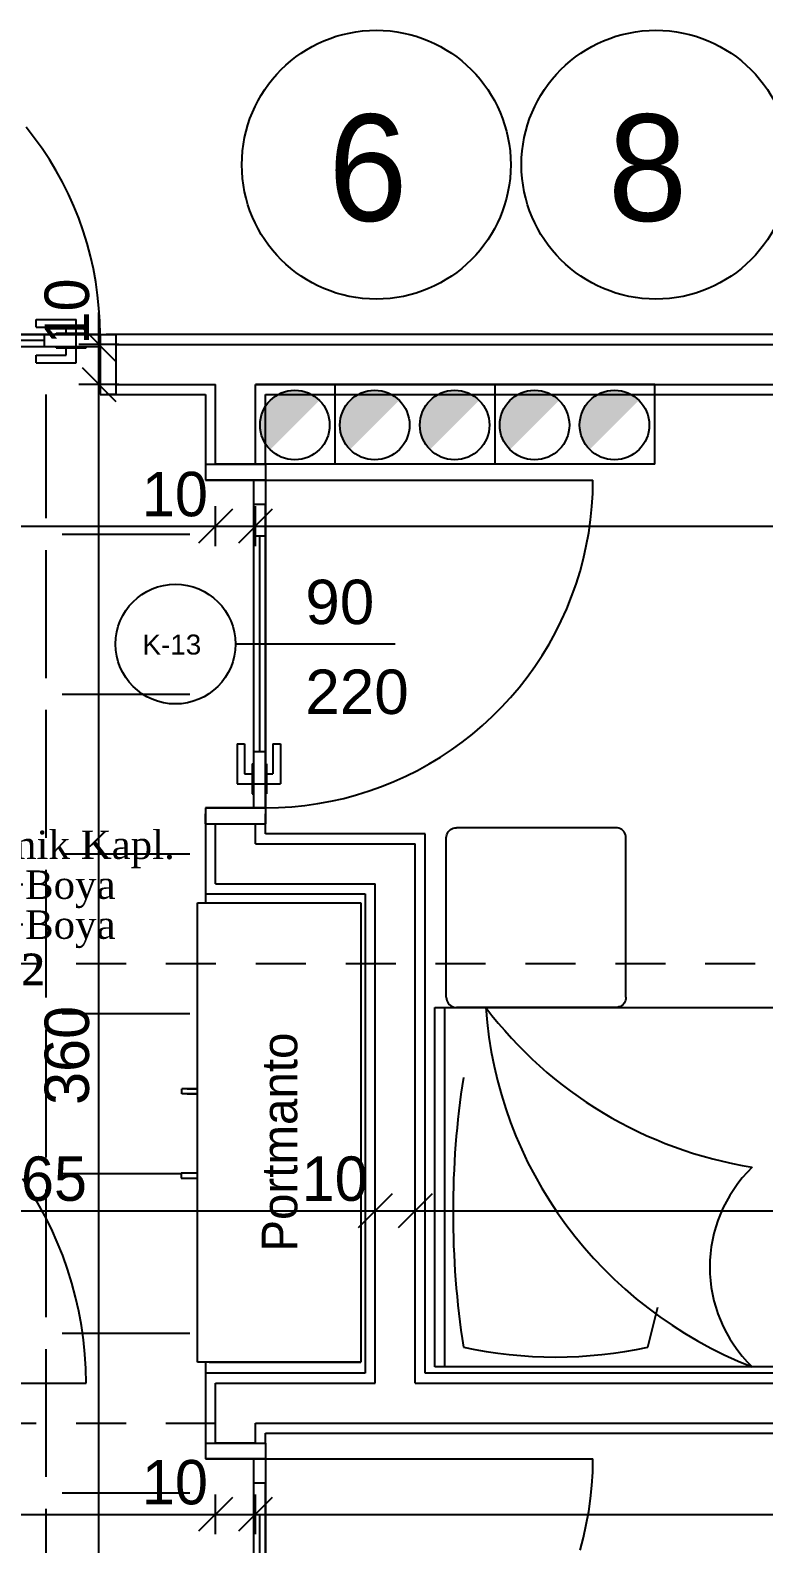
# Model space of a CAD drawing. Header units: metres. Extents: x -220 to 294, y -29 to 18.
# Drawn here: x -49.848 to -48.012, y 2.348 to 6.137 of the extents above; entities that cross this region are included whole.
import ezdxf

# ---------------------------------------------------------------- set-up
doc = ezdxf.new("R2010")
doc.units = ezdxf.units.M
doc.header["$MEASUREMENT"] = 0
doc.linetypes.add('HIDDEN2', pattern=[0.1875, 0.125, -0.0625])
for name, color, linetype in [('Aks', 7, 'Continuous'), ('Cember', 7, 'Continuous'), ('Duvar', 7, 'Continuous'), ('Kapi_Pencere', 7, 'Continuous'), ('Kutuphane', 7, 'Continuous'), ('Mahal', 7, 'Continuous'), ('Olculendirme', 7, 'Continuous'), ('Standart', 7, 'Continuous'), ('Tarama', 7, 'Continuous'), ('Yazi', 7, 'Continuous')]:
    doc.layers.add(name, color=color, linetype=linetype)
doc.styles.add('arial_1_18', font='arial.ttf', dxfattribs={"height": 0.2})
doc.styles.add('comic sans ms_1_18', font='comic.ttf', dxfattribs={"height": 0.2})
doc.styles.add('comic sans msbold_1_18', font='comicbd.ttf', dxfattribs={"height": 0.2})
doc.styles.add('times new roman tur_1_18', font='times.ttf', dxfattribs={"height": 0.2})

msp = doc.modelspace()

# ---------------------------------------------------------------- hatches: boundary and pattern name
at = {"layer": 'Standart', "linetype": 'Continuous', "lineweight": -3}
for points in [[(-49.1241, 5.2101), (-49.1306, 5.2161), (-49.1408, 5.2233), (-49.1516, 5.2283), (-49.1639, 5.2326), (-49.1772, 5.2349), (-49.1854, 5.2353), (-49.1921, 5.2351), (-49.2022, 5.2336), (-49.2083, 5.2322), (-49.2143, 5.2304), (-49.2246, 5.226), (-49.2349, 5.2198), (-49.2445, 5.2122), (-49.2509, 5.2057), (-49.2563, 5.1988), (-49.2602, 5.1925), (-49.2628, 5.1883), (-49.2672, 5.178), (-49.2694, 5.1703), (-49.2708, 5.1645), (-49.2717, 5.1588), (-49.2722, 5.153), (-49.2723, 5.1462), (-49.2718, 5.1375), (-49.2702, 5.1289), (-49.2672, 5.1185), (-49.2645, 5.1118), (-49.2612, 5.1058), (-49.2581, 5.1006), (-49.2554, 5.0967), (-49.2532, 5.0938), (-49.2504, 5.0905), (-49.2472, 5.087)], [(-48.9241, 5.2101), (-48.9306, 5.2161), (-48.9408, 5.2233), (-48.9516, 5.2283), (-48.9639, 5.2326), (-48.9772, 5.2349), (-48.9854, 5.2353), (-48.9921, 5.2351), (-49.0022, 5.2336), (-49.0083, 5.2322), (-49.0143, 5.2304), (-49.0246, 5.226), (-49.0349, 5.2198), (-49.0445, 5.2122), (-49.0509, 5.2057), (-49.0563, 5.1988), (-49.0602, 5.1925), (-49.0628, 5.1883), (-49.0672, 5.178), (-49.0694, 5.1703), (-49.0708, 5.1645), (-49.0717, 5.1588), (-49.0722, 5.153), (-49.0723, 5.1462), (-49.0718, 5.1375), (-49.0702, 5.1289), (-49.0672, 5.1185), (-49.0645, 5.1118), (-49.0612, 5.1058), (-49.0581, 5.1006), (-49.0554, 5.0967), (-49.0532, 5.0938), (-49.0504, 5.0905), (-49.0472, 5.087)], [(-48.7241, 5.2101), (-48.7306, 5.2161), (-48.7408, 5.2233), (-48.7516, 5.2283), (-48.7639, 5.2326), (-48.7772, 5.2349), (-48.7854, 5.2353), (-48.7921, 5.2351), (-48.8022, 5.2336), (-48.8083, 5.2322), (-48.8143, 5.2304), (-48.8246, 5.226), (-48.8349, 5.2198), (-48.8445, 5.2122), (-48.8509, 5.2057), (-48.8563, 5.1988), (-48.8602, 5.1925), (-48.8628, 5.1883), (-48.8672, 5.178), (-48.8694, 5.1703), (-48.8708, 5.1645), (-48.8717, 5.1588), (-48.8722, 5.153), (-48.8723, 5.1462), (-48.8718, 5.1375), (-48.8702, 5.1289), (-48.8672, 5.1185), (-48.8645, 5.1118), (-48.8612, 5.1058), (-48.8581, 5.1006), (-48.8554, 5.0967), (-48.8532, 5.0938), (-48.8504, 5.0905), (-48.8472, 5.087)], [(-48.5241, 5.2101), (-48.5306, 5.2161), (-48.5408, 5.2233), (-48.5516, 5.2283), (-48.5639, 5.2326), (-48.5772, 5.2349), (-48.5854, 5.2353), (-48.5921, 5.2351), (-48.6022, 5.2336), (-48.6083, 5.2322), (-48.6143, 5.2304), (-48.6246, 5.226), (-48.6349, 5.2198), (-48.6445, 5.2122), (-48.6509, 5.2057), (-48.6563, 5.1988), (-48.6602, 5.1925), (-48.6628, 5.1883), (-48.6672, 5.178), (-48.6694, 5.1703), (-48.6708, 5.1645), (-48.6717, 5.1588), (-48.6722, 5.153), (-48.6723, 5.1462), (-48.6718, 5.1375), (-48.6702, 5.1289), (-48.6672, 5.1185), (-48.6645, 5.1118), (-48.6612, 5.1058), (-48.6581, 5.1006), (-48.6554, 5.0967), (-48.6532, 5.0938), (-48.6504, 5.0905), (-48.6472, 5.087)], [(-48.3241, 5.2101), (-48.3306, 5.2161), (-48.3408, 5.2233), (-48.3516, 5.2283), (-48.3639, 5.2326), (-48.3772, 5.2349), (-48.3854, 5.2353), (-48.3921, 5.2351), (-48.4022, 5.2336), (-48.4083, 5.2322), (-48.4143, 5.2304), (-48.4246, 5.226), (-48.4349, 5.2198), (-48.4445, 5.2122), (-48.4509, 5.2057), (-48.4563, 5.1988), (-48.4602, 5.1925), (-48.4628, 5.1883), (-48.4672, 5.178), (-48.4694, 5.1703), (-48.4708, 5.1645), (-48.4717, 5.1588), (-48.4722, 5.153), (-48.4723, 5.1462), (-48.4718, 5.1375), (-48.4702, 5.1289), (-48.4672, 5.1185), (-48.4645, 5.1118), (-48.4612, 5.1058), (-48.4581, 5.1006), (-48.4554, 5.0967), (-48.4532, 5.0938), (-48.4504, 5.0905), (-48.4472, 5.087)]]:
    msp.add_hatch(color=173, dxfattribs=at).paths.add_polyline_path(points)

# ---------------------------------------------------------------- linework, layer by layer
at = {"layer": 'Aks', "color": 248, "linetype": 'HIDDEN2', "lineweight": -3}
for points in [[(-61.883, 3.8), (-44.7342, 3.8)], [(-61.883, 2.65), (-44.7342, 2.65)]]:
    msp.add_lwpolyline(points, dxfattribs=at)
at = {"layer": 'Cember', "color": 237, "linetype": 'Continuous', "lineweight": -3}
for centre in [(-48.9816, 5.8), (-48.2816, 5.8)]:
    msp.add_circle(centre, 0.3365, dxfattribs=at)
at = {"layer": 'Duvar', "color": 187, "linetype": 'Continuous', "lineweight": -3}
for points in [[(-49.633, 5.375), (-49.658, 5.375)], [(-49.2842, 5.375), (-49.633, 5.375)], [(-44.9092, 5.375), (-49.2842, 5.375)], [(-49.633, 5.225), (-49.658, 5.225)], [(-49.633, 5.225), (-49.4092, 5.225)], [(-49.4092, 5.225), (-49.4092, 5.05)], [(-49.2592, 5.05), (-49.2592, 5.225)], [(-49.2592, 5.225), (-44.9092, 5.225)], [(-49.4092, 5.05), (-49.4092, 5.025)], [(-49.2592, 5.05), (-49.2592, 5.025)], [(-49.4092, 4.15), (-49.4092, 4.175)], [(-49.2592, 4.15), (-49.2592, 4.175)], [(-49.4092, 4.15), (-49.4092, 3.975)], [(-49.2592, 4.125), (-49.2592, 4.15)], [(-48.8592, 4.125), (-49.2592, 4.125)], [(-48.8592, 2.775), (-48.8592, 4.125)], [(-49.4092, 3.975), (-49.0092, 3.975)], [(-49.0092, 3.975), (-49.0092, 2.775)], [(-49.4092, 2.775), (-49.4092, 2.6)], [(-49.0092, 2.775), (-49.4092, 2.775)], [(-46.8593, 2.775), (-48.8592, 2.775)], [(-49.2592, 2.6), (-49.2592, 2.625)], [(-49.2592, 2.625), (-48.8842, 2.625)], [(-48.8842, 2.625), (-46.8593, 2.625)], [(-49.4092, 2.6), (-49.4092, 2.575)], [(-49.2592, 2.6), (-49.2592, 2.575)]]:
    msp.add_lwpolyline(points, dxfattribs=at)
at = {"layer": 'Duvar', "color": 166, "linetype": 'Continuous', "lineweight": -3}
for points in [[(-49.633, 5.35), (-49.2842, 5.35)], [(-49.633, 5.25), (-49.633, 5.35)], [(-49.2842, 5.35), (-44.8842, 5.35)], [(-49.633, 5.25), (-49.3842, 5.25)], [(-49.3842, 5.05), (-49.3842, 5.25)], [(-49.2842, 5.05), (-49.2842, 5.25)], [(-49.2842, 5.25), (-44.8842, 5.25)], [(-49.2842, 5.05), (-49.3842, 5.05)], [(-49.3842, 4), (-49.3842, 4.15)], [(-49.3842, 4.15), (-49.2842, 4.15)], [(-49.2842, 4.1), (-49.2842, 4.15)], [(-49.2842, 4.1), (-48.8842, 4.1)], [(-48.8842, 2.75), (-48.8842, 4.1)], [(-49.3842, 4), (-48.9842, 4)], [(-48.9842, 2.75), (-48.9842, 4)], [(-49.3842, 2.6), (-49.3842, 2.75)], [(-49.3842, 2.75), (-48.9842, 2.75)], [(-48.8842, 2.75), (-46.8342, 2.75)], [(-49.2842, 2.6), (-49.2842, 2.65)], [(-49.2842, 2.65), (-48.8842, 2.65)], [(-48.8842, 2.65), (-46.8342, 2.65)], [(-49.2842, 2.6), (-49.3842, 2.6)]]:
    msp.add_lwpolyline(points, dxfattribs=at)
at = {"layer": 'Kapi_Pencere', "color": 98, "linetype": 'Continuous', "lineweight": -3}
for points in [[(-49.8375, 5.8676), (-49.8578, 5.8936)], [(-49.8181, 5.8408), (-49.8375, 5.8676)], [(-49.7999, 5.8133), (-49.8181, 5.8408)], [(-49.7829, 5.785), (-49.7999, 5.8133)], [(-49.7669, 5.7561), (-49.7829, 5.785)], [(-49.7522, 5.7265), (-49.7669, 5.7561)], [(-49.7386, 5.6964), (-49.7522, 5.7265)], [(-49.7263, 5.6658), (-49.7386, 5.6964)], [(-49.7152, 5.6347), (-49.7263, 5.6658)], [(-49.7054, 5.6031), (-49.7152, 5.6347)], [(-49.6968, 5.5712), (-49.7054, 5.6031)], [(-49.6896, 5.539), (-49.6968, 5.5712)], [(-49.6836, 5.5065), (-49.6896, 5.539)], [(-49.679, 5.4738), (-49.6836, 5.5065)], [(-49.6757, 5.441), (-49.679, 5.4738)], [(-49.6737, 5.408), (-49.6757, 5.441)], [(-49.833, 5.4125), (-49.733, 5.4125)], [(-49.833, 5.3937), (-49.833, 5.4125)], [(-49.833, 5.3937), (-49.758, 5.3937)], [(-49.758, 5.3782), (-49.758, 5.3937)], [(-49.733, 5.3782), (-49.733, 5.4125)], [(-49.673, 5.375), (-49.6737, 5.408)], [(-49.733, 5.375), (-50.433, 5.375)], [(-50.353, 5.375), (-49.813, 5.375)], [(-50.353, 5.3605), (-49.813, 5.3605)], [(-50.353, 5.345), (-49.813, 5.345)], [(-49.813, 5.375), (-49.783, 5.375)], [(-49.813, 5.375), (-49.813, 5.345)], [(-49.813, 5.345), (-49.783, 5.345)], [(-49.783, 5.3782), (-49.7643, 5.3782)], [(-49.783, 5.375), (-49.783, 5.3782)], [(-49.783, 5.375), (-49.7643, 5.375)], [(-49.783, 5.3418), (-49.783, 5.345)], [(-49.783, 5.345), (-49.7643, 5.345)], [(-49.7643, 5.3782), (-49.758, 5.3782)], [(-49.7643, 5.375), (-49.7643, 5.3782)], [(-49.7643, 5.375), (-49.758, 5.375)], [(-49.7643, 5.345), (-49.758, 5.345)], [(-49.7643, 5.3418), (-49.7643, 5.345)], [(-49.758, 5.3782), (-49.758, 5.3782)], [(-49.758, 5.3782), (-49.7518, 5.3782)], [(-49.758, 5.375), (-49.758, 5.375)], [(-49.758, 5.375), (-49.7518, 5.375)], [(-49.758, 5.345), (-49.7518, 5.345)], [(-49.7518, 5.3782), (-49.7392, 5.3782)], [(-49.7518, 5.375), (-49.7392, 5.375)], [(-49.7518, 5.345), (-49.7392, 5.345)], [(-49.7392, 5.3782), (-49.733, 5.3782)], [(-49.7392, 5.375), (-49.733, 5.375)], [(-49.7392, 5.345), (-49.733, 5.345)], [(-49.733, 5.3782), (-49.733, 5.3782)], [(-49.733, 5.3782), (-49.7267, 5.3782)], [(-49.733, 5.375), (-49.733, 5.375)], [(-49.733, 5.375), (-49.7267, 5.375)], [(-49.733, 5.345), (-49.733, 5.375)], [(-49.673, 5.375), (-49.733, 5.375)], [(-49.733, 5.345), (-49.733, 5.345)], [(-49.733, 5.345), (-49.7267, 5.345)], [(-49.733, 5.345), (-49.673, 5.345)], [(-49.7267, 5.375), (-49.7267, 5.3782)], [(-49.7267, 5.3782), (-49.708, 5.3782)], [(-49.7267, 5.375), (-49.708, 5.375)], [(-49.7267, 5.3418), (-49.7267, 5.345)], [(-49.7267, 5.345), (-49.708, 5.345)], [(-49.708, 5.375), (-49.708, 5.3782)], [(-49.708, 5.375), (-49.673, 5.375)], [(-49.708, 5.3418), (-49.708, 5.345)], [(-49.708, 5.345), (-49.673, 5.345)], [(-49.673, 5.375), (-49.633, 5.375)], [(-49.673, 5.345), (-49.673, 5.375)], [(-49.673, 5.375), (-49.673, 5.225)], [(-49.673, 5.225), (-49.673, 5.345)], [(-49.633, 5.225), (-49.633, 5.375)], [(-49.833, 5.3043), (-49.833, 5.323)], [(-49.833, 5.323), (-49.758, 5.323)], [(-49.833, 5.3043), (-49.733, 5.3043)], [(-49.783, 5.3418), (-49.7643, 5.3418)], [(-49.7643, 5.3418), (-49.758, 5.3418)], [(-49.758, 5.323), (-49.758, 5.3418)], [(-49.758, 5.3418), (-49.7518, 5.3418)], [(-49.758, 5.3418), (-49.758, 5.3418)], [(-49.7518, 5.3418), (-49.7392, 5.3418)], [(-49.7392, 5.3418), (-49.733, 5.3418)], [(-49.733, 5.3043), (-49.733, 5.3418)], [(-49.733, 5.3418), (-49.733, 5.3418)], [(-49.733, 5.3418), (-49.7267, 5.3418)], [(-49.7267, 5.3418), (-49.708, 5.3418)], [(-49.673, 5.225), (-49.633, 5.225)], [(-49.4092, 5.05), (-49.2592, 5.05)], [(-49.4092, 5.05), (-49.4092, 5.01)], [(-49.2592, 5.05), (-49.2592, 5.01)], [(-49.4092, 5.01), (-49.2892, 5.01)], [(-49.2592, 5.01), (-49.4092, 5.01)], [(-49.2892, 5.01), (-49.2592, 5.01)], [(-49.2892, 5.01), (-49.2892, 4.95)], [(-49.2592, 5.01), (-49.2592, 4.95)], [(-49.2592, 5.01), (-48.4392, 5.01)], [(-48.4399, 4.977), (-48.4392, 5.01)], [(-48.4419, 4.944), (-48.4399, 4.977)], [(-49.2892, 4.95), (-49.2592, 4.95)], [(-49.2892, 4.95), (-49.2892, 4.87)], [(-49.2592, 4.95), (-49.2592, 4.87)], [(-49.2592, 4.25), (-49.2592, 4.95)], [(-48.4452, 4.9112), (-48.4419, 4.944)], [(-48.4498, 4.8785), (-48.4452, 4.9112)], [(-49.2892, 4.87), (-49.2892, 4.33)], [(-49.2592, 4.87), (-49.2892, 4.87)], [(-49.2737, 4.87), (-49.2737, 4.33)], [(-49.2592, 4.87), (-49.2592, 4.33)], [(-48.4558, 4.846), (-48.4498, 4.8785)], [(-48.4716, 4.7819), (-48.463, 4.8138)], [(-48.463, 4.8138), (-48.4558, 4.846)], [(-48.4814, 4.7503), (-48.4716, 4.7819)], [(-48.4925, 4.7192), (-48.4814, 4.7503)], [(-48.5048, 4.6886), (-48.4925, 4.7192)], [(-48.5184, 4.6585), (-48.5048, 4.6886)], [(-48.5491, 4.6), (-48.5331, 4.6289)], [(-48.5331, 4.6289), (-48.5184, 4.6585)], [(-48.9342, 4.6), (-49.3342, 4.6)], [(-48.5662, 4.5717), (-48.5491, 4.6)], [(-48.5844, 4.5442), (-48.5662, 4.5717)], [(-48.624, 4.4914), (-48.6037, 4.5174)], [(-48.6037, 4.5174), (-48.5844, 4.5442)], [(-48.6454, 4.4662), (-48.624, 4.4914)], [(-48.6912, 4.4186), (-48.6678, 4.442)], [(-48.6678, 4.442), (-48.6454, 4.4662)], [(-48.7406, 4.3748), (-48.7155, 4.3962)], [(-48.7155, 4.3962), (-48.6912, 4.4186)], [(-48.7666, 4.3545), (-48.7406, 4.3748)], [(-49.33, 4.35), (-49.33, 4.25)], [(-49.33, 4.35), (-49.3112, 4.35)], [(-49.3112, 4.35), (-49.3112, 4.275)], [(-49.2892, 4.33), (-49.2892, 4.3)], [(-49.2592, 4.33), (-49.2892, 4.33)], [(-49.2592, 4.33), (-49.2592, 4.3)], [(-49.2405, 4.35), (-49.2217, 4.35)], [(-49.2405, 4.35), (-49.2405, 4.275)], [(-49.2217, 4.35), (-49.2217, 4.25)], [(-48.8209, 4.3169), (-48.7934, 4.3352)], [(-48.7934, 4.3352), (-48.7666, 4.3545)], [(-49.2925, 4.3), (-49.2925, 4.2813)], [(-49.2925, 4.3), (-49.2892, 4.3)], [(-49.2925, 4.2813), (-49.2925, 4.275)], [(-49.2925, 4.2813), (-49.2892, 4.2813)], [(-49.2892, 4.3), (-49.2892, 4.2813)], [(-49.2892, 4.2813), (-49.2892, 4.275)], [(-49.2592, 4.3), (-49.256, 4.3)], [(-49.2592, 4.3), (-49.2592, 4.2813)], [(-49.2592, 4.2813), (-49.2592, 4.275)], [(-49.2592, 4.2813), (-49.256, 4.2813)], [(-49.256, 4.3), (-49.256, 4.2813)], [(-49.256, 4.2813), (-49.256, 4.275)], [(-48.9077, 4.2692), (-48.8781, 4.2839)], [(-48.8781, 4.2839), (-48.8492, 4.2999)], [(-48.8492, 4.2999), (-48.8209, 4.3169)], [(-49.33, 4.25), (-49.2925, 4.25)], [(-49.3112, 4.275), (-49.2925, 4.275)], [(-49.2925, 4.275), (-49.2925, 4.2688)], [(-49.2925, 4.275), (-49.2925, 4.275)], [(-49.2925, 4.2688), (-49.2925, 4.2562)], [(-49.2925, 4.2562), (-49.2925, 4.25)], [(-49.2925, 4.25), (-49.2925, 4.25)], [(-49.2925, 4.25), (-49.2925, 4.2437)], [(-49.2925, 4.2437), (-49.2892, 4.2437)], [(-49.2925, 4.2437), (-49.2925, 4.225)], [(-49.2892, 4.275), (-49.2892, 4.2688)], [(-49.2892, 4.2688), (-49.2892, 4.2562)], [(-49.2892, 4.2562), (-49.2892, 4.25)], [(-49.2892, 4.25), (-49.2892, 4.25)], [(-49.2892, 4.25), (-49.2892, 4.2437)], [(-49.2892, 4.25), (-49.2592, 4.25)], [(-49.2892, 4.25), (-49.2892, 4.19)], [(-49.2892, 4.2437), (-49.2892, 4.225)], [(-49.2592, 4.275), (-49.2592, 4.275)], [(-49.2592, 4.275), (-49.2592, 4.2688)], [(-49.2592, 4.2688), (-49.2592, 4.2562)], [(-49.2592, 4.2562), (-49.2592, 4.25)], [(-49.2592, 4.25), (-49.2592, 4.25)], [(-49.2592, 4.25), (-49.2592, 4.2437)], [(-49.2592, 4.19), (-49.2592, 4.25)], [(-49.2592, 4.2437), (-49.256, 4.2437)], [(-49.2592, 4.2437), (-49.2592, 4.225)], [(-49.256, 4.275), (-49.256, 4.275)], [(-49.256, 4.275), (-49.256, 4.2688)], [(-49.256, 4.275), (-49.2405, 4.275)], [(-49.256, 4.2688), (-49.256, 4.2562)], [(-49.256, 4.2562), (-49.256, 4.25)], [(-49.256, 4.25), (-49.256, 4.25)], [(-49.256, 4.25), (-49.256, 4.2437)], [(-49.256, 4.25), (-49.2217, 4.25)], [(-49.256, 4.2437), (-49.256, 4.225)], [(-48.9684, 4.2433), (-48.9378, 4.2556)], [(-48.9378, 4.2556), (-48.9077, 4.2692)], [(-49.2925, 4.225), (-49.2892, 4.225)], [(-49.2892, 4.225), (-49.2892, 4.19)], [(-49.2592, 4.225), (-49.256, 4.225)], [(-49.2592, 4.225), (-49.2592, 4.19)], [(-49.1277, 4.2006), (-49.0952, 4.2066)], [(-49.0952, 4.2066), (-49.063, 4.2138)], [(-49.063, 4.2138), (-49.0311, 4.2224)], [(-49.0311, 4.2224), (-48.9995, 4.2322)], [(-48.9995, 4.2322), (-48.9684, 4.2433)], [(-49.4092, 4.19), (-49.2892, 4.19)], [(-49.4092, 4.19), (-49.4092, 4.15)], [(-49.2592, 4.19), (-49.4092, 4.19)], [(-49.2892, 4.19), (-49.2592, 4.19)], [(-49.2592, 4.19), (-49.2262, 4.1907)], [(-49.2592, 4.19), (-49.2592, 4.15)], [(-49.2262, 4.1907), (-49.1932, 4.1927)], [(-49.1932, 4.1927), (-49.1604, 4.196)], [(-49.1604, 4.196), (-49.1277, 4.2006)], [(-49.4092, 4.15), (-49.2592, 4.15)], [(-49.8473, 3.231), (-49.8673, 3.2613)], [(-49.8286, 3.2), (-49.8473, 3.231)], [(-49.8111, 3.1683), (-49.8286, 3.2)], [(-49.7949, 3.1358), (-49.8111, 3.1683)], [(-49.78, 3.1028), (-49.7949, 3.1358)], [(-49.7665, 3.0691), (-49.78, 3.1028)], [(-49.7543, 3.035), (-49.7665, 3.0691)], [(-49.7435, 3.0004), (-49.7543, 3.035)], [(-49.7341, 2.9654), (-49.7435, 3.0004)], [(-49.7262, 2.93), (-49.7341, 2.9654)], [(-49.7197, 2.8944), (-49.7262, 2.93)], [(-49.7146, 2.8585), (-49.7197, 2.8944)], [(-49.7109, 2.8224), (-49.7146, 2.8585)], [(-49.7087, 2.7862), (-49.7109, 2.8224)], [(-49.708, 2.75), (-49.7087, 2.7862)], [(-50.608, 2.75), (-49.708, 2.75)], [(-49.4092, 2.6), (-49.2592, 2.6)], [(-49.4092, 2.6), (-49.4092, 2.56)], [(-49.2592, 2.6), (-49.2592, 2.56)], [(-49.4092, 2.56), (-49.2892, 2.56)], [(-49.2592, 2.56), (-49.4092, 2.56)], [(-49.2892, 2.56), (-49.2592, 2.56)], [(-49.2892, 2.56), (-49.2892, 2.5)], [(-49.2592, 2.56), (-49.2592, 2.5)], [(-49.2592, 2.56), (-48.4392, 2.56)], [(-48.4399, 2.527), (-48.4392, 2.56)], [(-48.4419, 2.494), (-48.4399, 2.527)], [(-49.2892, 2.5), (-49.2592, 2.5)], [(-49.2892, 2.5), (-49.2892, 2.42)], [(-49.2592, 2.5), (-49.2592, 2.42)], [(-49.2592, 1.8), (-49.2592, 2.5)], [(-48.4452, 2.4612), (-48.4419, 2.494)], [(-48.4558, 2.396), (-48.4498, 2.4285)], [(-48.4498, 2.4285), (-48.4452, 2.4612)], [(-49.2892, 2.42), (-49.2892, 1.88)], [(-49.2592, 2.42), (-49.2892, 2.42)], [(-49.2737, 2.42), (-49.2737, 1.88)], [(-49.2592, 2.42), (-49.2592, 1.88)], [(-48.463, 2.3638), (-48.4558, 2.396)], [(-48.4716, 2.3319), (-48.463, 2.3638)]]:
    msp.add_lwpolyline(points, dxfattribs=at)
msp.add_circle((-49.4842, 4.6), 0.15, dxfattribs=at)
at = {"layer": 'Kutuphane', "color": 253, "linetype": 'Continuous', "lineweight": -3}
for points in [[(-48.8037, 4.1264), (-48.8016, 4.1298)], [(-48.8016, 4.1298), (-48.799, 4.1328)], [(-48.799, 4.1328), (-48.7959, 4.1354)], [(-48.7959, 4.1354), (-48.7925, 4.1375)], [(-48.7925, 4.1375), (-48.7888, 4.1391)], [(-48.7888, 4.1391), (-48.7849, 4.14)], [(-48.7849, 4.14), (-48.7809, 4.1403)], [(-48.382, 4.1403), (-48.7809, 4.1403)], [(-48.378, 4.14), (-48.382, 4.1403)], [(-48.3741, 4.1391), (-48.378, 4.14)], [(-48.3704, 4.1375), (-48.3741, 4.1391)], [(-48.367, 4.1354), (-48.3704, 4.1375)], [(-48.3639, 4.1328), (-48.367, 4.1354)], [(-48.3613, 4.1298), (-48.3639, 4.1328)], [(-48.3592, 4.1264), (-48.3613, 4.1298)], [(-48.8065, 4.1148), (-48.8061, 4.1188)], [(-48.8065, 3.7159), (-48.8065, 4.1148)], [(-48.8061, 4.1188), (-48.8052, 4.1227)], [(-48.8052, 4.1227), (-48.8037, 4.1264)], [(-48.3577, 4.1227), (-48.3592, 4.1264)], [(-48.3568, 4.1188), (-48.3577, 4.1227)], [(-48.3565, 4.1148), (-48.3568, 4.1188)], [(-48.3565, 3.7159), (-48.3565, 4.1148)], [(-49.4294, 2.8025), (-49.4294, 3.9525)], [(-49.4294, 3.9525), (-49.0203, 3.9525)], [(-49.4, 3.9525), (-49.0203, 3.9525)], [(-49.0203, 3.9525), (-49.0203, 2.8025)], [(-48.8065, 3.7159), (-48.8061, 3.7119)], [(-48.3565, 3.7159), (-48.3568, 3.7119)], [(-48.8354, 2.7903), (-48.8354, 3.6903)], [(-48.8354, 3.6903), (-48.8097, 3.6903)], [(-48.8097, 3.6903), (-46.861, 3.6903)], [(-48.8097, 2.7903), (-48.8097, 3.6903)], [(-48.8061, 3.7119), (-48.8052, 3.708)], [(-48.8052, 3.708), (-48.8037, 3.7043)], [(-48.8037, 3.7043), (-48.8016, 3.7009)], [(-48.8016, 3.7009), (-48.799, 3.6978)], [(-48.799, 3.6978), (-48.7959, 3.6952)], [(-48.7959, 3.6952), (-48.7925, 3.6931)], [(-48.7925, 3.6931), (-48.7888, 3.6916)], [(-48.7888, 3.6916), (-48.7849, 3.6906)], [(-48.7849, 3.6906), (-48.7809, 3.6903)], [(-48.382, 3.6903), (-48.7809, 3.6903)], [(-48.378, 3.6906), (-48.382, 3.6903)], [(-48.3741, 3.6916), (-48.378, 3.6906)], [(-48.3704, 3.6931), (-48.3741, 3.6916)], [(-48.367, 3.6952), (-48.3704, 3.6931)], [(-48.3639, 3.6978), (-48.367, 3.6952)], [(-48.3613, 3.7009), (-48.3639, 3.6978)], [(-48.3592, 3.7043), (-48.3613, 3.7009)], [(-48.3577, 3.708), (-48.3592, 3.7043)], [(-48.3568, 3.7119), (-48.3577, 3.708)], [(-49.4294, 3.4867), (-49.4681, 3.4867)], [(-49.4681, 3.4742), (-49.4681, 3.4867)], [(-49.4548, 3.4867), (-49.4294, 3.4867)], [(-49.4294, 3.4742), (-49.4681, 3.4742)], [(-49.4548, 3.4742), (-49.4294, 3.4742)], [(-49.4294, 3.2756), (-49.4703, 3.2756)], [(-49.4703, 3.2756), (-49.4703, 3.2631)], [(-49.4703, 3.2631), (-49.4294, 3.2631)], [(-49.4294, 3.2756), (-49.4569, 3.2756)], [(-49.4569, 3.2631), (-49.4294, 3.2631)], [(-48.302, 2.8403), (-48.2764, 2.9403)], [(-49.0203, 2.8025), (-49.4294, 2.8025)], [(-49.4, 2.8025), (-49.0203, 2.8025)], [(-48.8097, 2.7903), (-48.8354, 2.7903)], [(-46.861, 2.7903), (-48.8097, 2.7903)]]:
    msp.add_lwpolyline(points, dxfattribs=at)
for centre, major_axis, start_param, end_param in [((-47.8703, 4.2881), (-1.0374, 0), 0.632266, 1.406017), ((-47.6393, 3.7576), (-1.0701, 0), 0.064503, 1.186467), ((-46.4687, 3.1778), (-2.3208, 0), -0.149709, 0.149709), ((-47.7841, 3.0403), (-0.3626, 0), -0.785398, 0.785398), ((-48.5328, 3.8403), (-1.0513, 0), 1.349482, 1.792111)]:
    msp.add_ellipse(centre, major_axis=major_axis, ratio=0.975, start_param=start_param, end_param=end_param, dxfattribs=at)
at = {"layer": 'Olculendirme', "color": 47, "linetype": 'Continuous', "lineweight": -3}
for points in [[(-49.6757, -0.78), (-49.6757, 5.43)], [(-49.6257, 5.35), (-49.7257, 5.35)], [(-49.6257, 5.25), (-49.7257, 5.25)], [(-49.3842, 4.845), (-49.3842, 4.945)], [(-49.2842, 4.845), (-49.2842, 4.945)], [(-61.963, 4.895), (-44.6542, 4.895)], [(-48.9842, 3.1312), (-48.9842, 3.2312)], [(-48.8842, 3.1312), (-48.8842, 3.2312)], [(-61.963, 3.1812), (-44.6542, 3.1812)], [(-49.3842, 2.3714), (-49.3842, 2.4714)], [(-49.2842, 2.3714), (-49.2842, 2.4714)], [(-50.863, 2.4214), (-44.6542, 2.4214)]]:
    msp.add_lwpolyline(points, dxfattribs=at)
at = {"layer": 'Olculendirme', "color": 59, "linetype": 'Continuous', "lineweight": -3}
for points in [[(-49.7181, 5.3924), (-49.6332, 5.3076)], [(-49.7181, 5.2924), (-49.6332, 5.2076)], [(-49.3418, 4.9374), (-49.4266, 4.8526)], [(-49.2418, 4.9374), (-49.3266, 4.8526)], [(-48.9418, 3.2236), (-49.0266, 3.1388)], [(-48.8418, 3.2236), (-48.9266, 3.1388)], [(-49.3418, 2.4639), (-49.4266, 2.379)], [(-49.2418, 2.4639), (-49.3266, 2.379)]]:
    msp.add_lwpolyline(points, dxfattribs=at)
at = {"layer": 'Standart', "color": 166, "linetype": 'Continuous', "lineweight": -3}
for points in [[(-49.2842, 5.05), (-49.2842, 5.25)], [(-49.0842, 5.25), (-49.2842, 5.25)], [(-49.0842, 5.05), (-49.0842, 5.25)], [(-48.6842, 5.25), (-49.0842, 5.25)], [(-49.0842, 5.05), (-49.0842, 5.25)], [(-48.6842, 5.05), (-48.6842, 5.25)], [(-48.6842, 5.05), (-48.6842, 5.25)], [(-48.2842, 5.25), (-48.6842, 5.25)], [(-48.2842, 5.05), (-48.2842, 5.25)], [(-49.0842, 5.05), (-49.2842, 5.05)], [(-48.6842, 5.05), (-49.0842, 5.05)], [(-48.2842, 5.05), (-48.6842, 5.05)]]:
    msp.add_lwpolyline(points, dxfattribs=at)
for centre in [(-49.1854, 5.1483), (-48.9854, 5.1483), (-48.7854, 5.1483), (-48.5854, 5.1483), (-48.3854, 5.1483)]:
    msp.add_circle(centre, 0.0871, dxfattribs=at)
at = {"layer": 'Tarama', "color": 133, "linetype": 'Continuous', "lineweight": -3}
for points in [[(-49.808, 4.915), (-49.808, 5.225)], [(-49.768, 4.875), (-49.448, 4.875)], [(-49.808, 4.515), (-49.808, 4.835)], [(-49.768, 4.475), (-49.448, 4.475)], [(-49.808, 4.115), (-49.808, 4.435)], [(-49.768, 4.075), (-49.448, 4.075)], [(-49.808, 3.715), (-49.808, 4.035)], [(-49.408, 3.9525), (-49.408, 3.975)], [(-49.768, 3.675), (-49.448, 3.675)], [(-49.808, 3.315), (-49.808, 3.635)], [(-49.768, 3.275), (-49.4703, 3.275)], [(-49.808, 2.915), (-49.808, 3.235)], [(-49.768, 2.875), (-49.448, 2.875)], [(-49.808, 2.515), (-49.808, 2.835)], [(-49.408, 2.775), (-49.408, 2.8025)], [(-49.768, 2.475), (-49.448, 2.475)], [(-49.808, 2.115), (-49.808, 2.435)]]:
    msp.add_lwpolyline(points, dxfattribs=at)

# ---------------------------------------------------------------- texts
at = {"layer": 'Kapi_Pencere', "color": 98, "linetype": 'Continuous', "lineweight": -3, "style": 'arial_1_18'}
for s, height, p in [('90', 0.11111, (-49.1592, 4.65)), ('K-13', 0.05, (-49.5672, 4.5738)), ('220', 0.11111, (-49.1592, 4.425))]:
    msp.add_text(s, height=height, dxfattribs=at).set_placement(p)
at = {"layer": 'Mahal', "color": 58, "linetype": 'Continuous', "lineweight": -3, "style": 'times new roman tur_1_18'}
for s, p in [('Taban: Seramik Kapl.', (-50.4314, 4.0621)), ('Tavan: Alçı+Boya', (-50.4314, 3.9621)), ('Duvar: Alçı+Boya', (-50.4314, 3.8621))]:
    msp.add_text(s, height=0.071111, dxfattribs=at).set_placement(p)
at = {"layer": 'Mahal', "color": 38, "linetype": 'Continuous', "lineweight": -3, "style": 'times new roman tur_1_18'}
msp.add_text('4.76 m²', height=0.13333, dxfattribs=at).set_placement((-50.4314, 3.6921))
at = {"layer": 'Olculendirme', "color": 19, "linetype": 'Continuous', "lineweight": -3, "style": 'comic sans ms_1_18'}
for s, p in [('10', (-49.7007, 5.35)), ('360', (-49.7007, 3.4463))]:
    msp.add_text(s, height=0.11111, rotation=90, dxfattribs=at).set_placement(p)
for s, p in [('10', (-49.5682, 4.92)), ('165', (-49.9536, 3.2062)), ('10', (-49.1682, 3.2062)), ('10', (-49.5682, 2.4464))]:
    msp.add_text(s, height=0.11111, dxfattribs=at).set_placement(p)
at = {"layer": 'Yazi', "color": 216, "linetype": 'Continuous', "lineweight": -3, "style": 'comic sans msbold_1_18'}
for s, p in [('6', (-49.1018, 5.6593)), ('8', (-48.4018, 5.6593))]:
    msp.add_text(s, height=0.2667, dxfattribs=at).set_placement(p)
at = {"layer": 'Yazi', "color": 216, "linetype": 'Continuous', "lineweight": -3, "style": 'comic sans ms_1_18'}
msp.add_text('Portmanto', height=0.08889, rotation=90, dxfattribs=at).set_placement((-49.1794, 3.0791))

doc.saveas('drawing.dxf')
